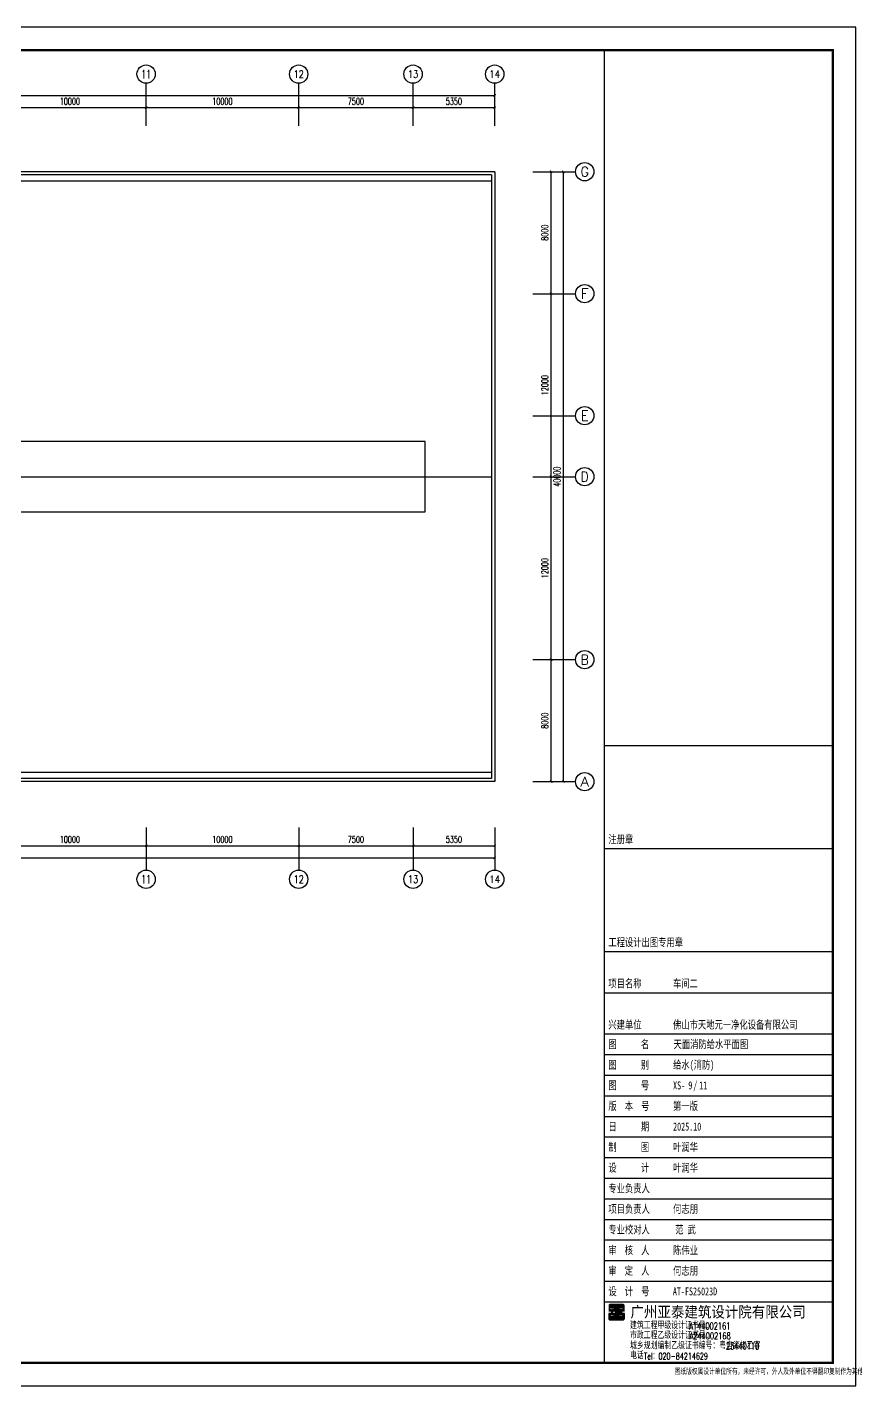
# Model space of a CAD drawing. Extents: x -620248 to 571765, y -684907 to -323071.
# Drawn here: x 517444 to 571765, y -543282 to -454182 of the extents above; entities that cross this region are included whole.
import ezdxf
from ezdxf.enums import TextEntityAlignment as Align

# ---------------------------------------------------------------- set-up
doc = ezdxf.new("R2010")
doc.units = 0
doc.header["$LTSCALE"] = 1000
doc.header["$MEASUREMENT"] = 0
for name, color, linetype in [('4', 4, 'Continuous'), ('9', 9, 'Continuous'), ('AXIS', 3, 'Continuous'), ('AXIS_TEXT', 7, 'Continuous'), ('PUB_TITLE', 4, 'Continuous'), ('TWT_TEXT', 7, 'Continuous'), ('WALL-MOVE', 6, 'Continuous'), ('框', 130, 'Continuous')]:
    doc.layers.add(name, color=color, linetype=linetype)
doc.styles.add('-宋体', font='simsun_0.shx', dxfattribs={"width": 0.8})
doc.styles.add('_TCH_AXIS', font='COMPLEX', dxfattribs={"bigfont": 'GBCBIG'})
doc.styles.add('_TCH_DIM', font='SIMPLEX.shx', dxfattribs={"width": 0.8, "bigfont": 'GBCBIG.shx'})
doc.styles.add('_TCH_DIM_T3', font='SIMPLEX.shx', dxfattribs={"width": 0.564706, "bigfont": 'GBCBIG.shx'})
doc.styles.add('COMPLEX', font='COMPLEX')
doc.styles.add('TBC', font='simhei_0.shx', dxfattribs={"width": 0.9})
doc.styles.add('天正', font='SIMPLEX.shx', dxfattribs={"width": 0.7, "bigfont": 'HZTXT.shx'})
doc.dimstyles.new('_TCH_ARCH&&150', dxfattribs={"dimtxt": 446.25, "dimasz": 150, "dimexe": 375, "dimexo": 450, "dimgap": 189.375, "dimtad": 1, "dimdec": 0, "dimzin": 0, "dimdsep": 46, "dimtxsty": '_TCH_DIM_T3', "dimblk": 'ARCHTICK', "dimcen": 0.09, "dimclrt": 7, "dimazin": 2, "dimtfac": 1, "dimtdec": 0, "dimtix": 1, "dimtmove": 2, "dimatfit": 3, "dimfxl": 1, "dimtolj": 1, "dimtzin": 0, "dimarcsym": 0})

# ---------------------------------------------------------------- blocks, each defined once
blk = doc.blocks.new('_ArchTick')
at = {"color": 0, "linetype": 'ByBlock', "const_width": 0.4}
blk.add_lwpolyline([(-0.5, -0.5), (0.5, 0.5)], dxfattribs=at)
blk = doc.blocks.new('*D410')
at = {"layer": 'AXIS', "color": 0, "lineweight": -2, "transparency": 16777216}
for p, q in [((7700, 3550), (7700, 1625)), ((115700, 3550), (115700, 1625)), ((7700, 2000), (115700, 2000))]:
    blk.add_line(p, q, dxfattribs=at)
at = {"layer": 'Defpoints', "color": 0, "transparency": 16777216}
for p in [(7700, 4000), (115700, 4000), (115700, 2000)]:
    blk.add_point(p, dxfattribs=at)
at = {"layer": 'AXIS', "color": 0, "lineweight": -2, "transparency": 16777216, "xscale": 150, "yscale": 150, "zscale": 150, "rotation": 180}
blk.add_blockref('_ArchTick', (7700, 2000), dxfattribs=at)
at = {"layer": 'AXIS', "color": 0, "lineweight": -2, "transparency": 16777216, "xscale": 150, "yscale": 150, "zscale": 150}
blk.add_blockref('_ArchTick', (115700, 2000), dxfattribs=at)
at = {"layer": 'AXIS', "color": 7, "transparency": 16777216, "insert": (61700, 2412), "char_height": 446.2, "attachment_point": 5, "style": '_TCH_DIM_T3'}
blk.add_mtext('\\A1;108000', dxfattribs=at)
blk = doc.blocks.new('*D420')
at = {"layer": 'AXIS', "color": 0, "lineweight": -2, "transparency": 16777216}
for p, q in [((82850, 3550), (82850, 2425)), ((82850, 2800), (92850, 2800)), ((92850, 3550), (92850, 2425))]:
    blk.add_line(p, q, dxfattribs=at)
at = {"layer": 'Defpoints', "color": 0, "transparency": 16777216}
for p in [(82850, 4000), (92850, 4000), (92850, 2800)]:
    blk.add_point(p, dxfattribs=at)
at = {"layer": 'AXIS', "color": 0, "lineweight": -2, "transparency": 16777216, "xscale": 150, "yscale": 150, "zscale": 150, "rotation": 180}
blk.add_blockref('_ArchTick', (82850, 2800), dxfattribs=at)
at = {"layer": 'AXIS', "color": 0, "lineweight": -2, "transparency": 16777216, "xscale": 150, "yscale": 150, "zscale": 150}
blk.add_blockref('_ArchTick', (92850, 2800), dxfattribs=at)
at = {"layer": 'AXIS', "color": 7, "transparency": 16777216, "insert": (87850, 3212), "char_height": 446.2, "attachment_point": 5, "style": '_TCH_DIM_T3'}
blk.add_mtext('\\A1;10000', dxfattribs=at)
blk = doc.blocks.new('*D421')
at = {"layer": 'AXIS', "color": 0, "lineweight": -2, "transparency": 16777216}
for p, q in [((92850, 3550), (92850, 2425)), ((92850, 2800), (102850, 2800)), ((102850, 3550), (102850, 2425))]:
    blk.add_line(p, q, dxfattribs=at)
at = {"layer": 'Defpoints', "color": 0, "transparency": 16777216}
for p in [(92850, 4000), (102850, 4000), (102850, 2800)]:
    blk.add_point(p, dxfattribs=at)
at = {"layer": 'AXIS', "color": 0, "lineweight": -2, "transparency": 16777216, "xscale": 150, "yscale": 150, "zscale": 150, "rotation": 180}
blk.add_blockref('_ArchTick', (92850, 2800), dxfattribs=at)
at = {"layer": 'AXIS', "color": 0, "lineweight": -2, "transparency": 16777216, "xscale": 150, "yscale": 150, "zscale": 150}
blk.add_blockref('_ArchTick', (102850, 2800), dxfattribs=at)
at = {"layer": 'AXIS', "color": 7, "transparency": 16777216, "insert": (97850, 3212), "char_height": 446.2, "attachment_point": 5, "style": '_TCH_DIM_T3'}
blk.add_mtext('\\A1;10000', dxfattribs=at)
blk = doc.blocks.new('*D422')
at = {"layer": 'AXIS', "color": 0, "lineweight": -2, "transparency": 16777216}
for p, q in [((102850, 3550), (102850, 2425)), ((102850, 2800), (110350, 2800)), ((110350, 3550), (110350, 2425))]:
    blk.add_line(p, q, dxfattribs=at)
at = {"layer": 'Defpoints', "color": 0, "transparency": 16777216}
for p in [(102850, 4000), (110350, 4000), (110350, 2800)]:
    blk.add_point(p, dxfattribs=at)
at = {"layer": 'AXIS', "color": 0, "lineweight": -2, "transparency": 16777216, "xscale": 150, "yscale": 150, "zscale": 150, "rotation": 180}
blk.add_blockref('_ArchTick', (102850, 2800), dxfattribs=at)
at = {"layer": 'AXIS', "color": 0, "lineweight": -2, "transparency": 16777216, "xscale": 150, "yscale": 150, "zscale": 150}
blk.add_blockref('_ArchTick', (110350, 2800), dxfattribs=at)
at = {"layer": 'AXIS', "color": 7, "transparency": 16777216, "insert": (106600, 3212), "char_height": 446.2, "attachment_point": 5, "style": '_TCH_DIM_T3'}
blk.add_mtext('\\A1;7500', dxfattribs=at)
blk = doc.blocks.new('*D423')
at = {"layer": 'AXIS', "color": 0, "lineweight": -2, "transparency": 16777216}
for p, q in [((110350, 3550), (110350, 2425)), ((110350, 2800), (115700, 2800)), ((115700, 3550), (115700, 2425))]:
    blk.add_line(p, q, dxfattribs=at)
at = {"layer": 'Defpoints', "color": 0, "transparency": 16777216}
for p in [(110350, 4000), (115700, 4000), (115700, 2800)]:
    blk.add_point(p, dxfattribs=at)
at = {"layer": 'AXIS', "color": 0, "lineweight": -2, "transparency": 16777216, "xscale": 150, "yscale": 150, "zscale": 150, "rotation": 180}
blk.add_blockref('_ArchTick', (110350, 2800), dxfattribs=at)
at = {"layer": 'AXIS', "color": 0, "lineweight": -2, "transparency": 16777216, "xscale": 150, "yscale": 150, "zscale": 150}
blk.add_blockref('_ArchTick', (115700, 2800), dxfattribs=at)
at = {"layer": 'AXIS', "color": 7, "transparency": 16777216, "insert": (113025, 3212), "char_height": 446.2, "attachment_point": 5, "style": '_TCH_DIM_T3'}
blk.add_mtext('\\A1;5350', dxfattribs=at)
blk = doc.blocks.new('*D424')
at = {"layer": 'AXIS', "color": 0, "lineweight": -2, "transparency": 16777216}
for p, q in [((7700, 50450), (7700, 52375)), ((7700, 52000), (115700, 52000)), ((115700, 50450), (115700, 52375))]:
    blk.add_line(p, q, dxfattribs=at)
at = {"layer": 'Defpoints', "color": 0, "transparency": 16777216}
for p in [(115700, 52000), (7700, 50000), (115700, 50000)]:
    blk.add_point(p, dxfattribs=at)
at = {"layer": 'AXIS', "color": 0, "lineweight": -2, "transparency": 16777216, "xscale": 150, "yscale": 150, "zscale": 150, "rotation": 180}
blk.add_blockref('_ArchTick', (7700, 52000), dxfattribs=at)
at = {"layer": 'AXIS', "color": 0, "lineweight": -2, "transparency": 16777216, "xscale": 150, "yscale": 150, "zscale": 150}
blk.add_blockref('_ArchTick', (115700, 52000), dxfattribs=at)
at = {"layer": 'AXIS', "color": 7, "transparency": 16777216, "insert": (61700, 52412), "char_height": 446.2, "attachment_point": 5, "style": '_TCH_DIM_T3'}
blk.add_mtext('\\A1;108000', dxfattribs=at)
blk = doc.blocks.new('*D434')
at = {"layer": 'AXIS', "color": 0, "lineweight": -2, "transparency": 16777216}
for p, q in [((82850, 50450), (82850, 51575)), ((82850, 51200), (92850, 51200)), ((92850, 50450), (92850, 51575))]:
    blk.add_line(p, q, dxfattribs=at)
at = {"layer": 'Defpoints', "color": 0, "transparency": 16777216}
for p in [(92850, 51200), (82850, 50000), (92850, 50000)]:
    blk.add_point(p, dxfattribs=at)
at = {"layer": 'AXIS', "color": 0, "lineweight": -2, "transparency": 16777216, "xscale": 150, "yscale": 150, "zscale": 150, "rotation": 180}
blk.add_blockref('_ArchTick', (82850, 51200), dxfattribs=at)
at = {"layer": 'AXIS', "color": 0, "lineweight": -2, "transparency": 16777216, "xscale": 150, "yscale": 150, "zscale": 150}
blk.add_blockref('_ArchTick', (92850, 51200), dxfattribs=at)
at = {"layer": 'AXIS', "color": 7, "transparency": 16777216, "insert": (87850, 51612), "char_height": 446.2, "attachment_point": 5, "style": '_TCH_DIM_T3'}
blk.add_mtext('\\A1;10000', dxfattribs=at)
blk = doc.blocks.new('*D435')
at = {"layer": 'AXIS', "color": 0, "lineweight": -2, "transparency": 16777216}
for p, q in [((92850, 50450), (92850, 51575)), ((92850, 51200), (102850, 51200)), ((102850, 50450), (102850, 51575))]:
    blk.add_line(p, q, dxfattribs=at)
at = {"layer": 'Defpoints', "color": 0, "transparency": 16777216}
for p in [(102850, 51200), (92850, 50000), (102850, 50000)]:
    blk.add_point(p, dxfattribs=at)
at = {"layer": 'AXIS', "color": 0, "lineweight": -2, "transparency": 16777216, "xscale": 150, "yscale": 150, "zscale": 150, "rotation": 180}
blk.add_blockref('_ArchTick', (92850, 51200), dxfattribs=at)
at = {"layer": 'AXIS', "color": 0, "lineweight": -2, "transparency": 16777216, "xscale": 150, "yscale": 150, "zscale": 150}
blk.add_blockref('_ArchTick', (102850, 51200), dxfattribs=at)
at = {"layer": 'AXIS', "color": 7, "transparency": 16777216, "insert": (97850, 51612), "char_height": 446.2, "attachment_point": 5, "style": '_TCH_DIM_T3'}
blk.add_mtext('\\A1;10000', dxfattribs=at)
blk = doc.blocks.new('*D436')
at = {"layer": 'AXIS', "color": 0, "lineweight": -2, "transparency": 16777216}
for p, q in [((102850, 50450), (102850, 51575)), ((102850, 51200), (110350, 51200)), ((110350, 50450), (110350, 51575))]:
    blk.add_line(p, q, dxfattribs=at)
at = {"layer": 'Defpoints', "color": 0, "transparency": 16777216}
for p in [(110350, 51200), (102850, 50000), (110350, 50000)]:
    blk.add_point(p, dxfattribs=at)
at = {"layer": 'AXIS', "color": 0, "lineweight": -2, "transparency": 16777216, "xscale": 150, "yscale": 150, "zscale": 150, "rotation": 180}
blk.add_blockref('_ArchTick', (102850, 51200), dxfattribs=at)
at = {"layer": 'AXIS', "color": 0, "lineweight": -2, "transparency": 16777216, "xscale": 150, "yscale": 150, "zscale": 150}
blk.add_blockref('_ArchTick', (110350, 51200), dxfattribs=at)
at = {"layer": 'AXIS', "color": 7, "transparency": 16777216, "insert": (106600, 51612), "char_height": 446.2, "attachment_point": 5, "style": '_TCH_DIM_T3'}
blk.add_mtext('\\A1;7500', dxfattribs=at)
blk = doc.blocks.new('*D437')
at = {"layer": 'AXIS', "color": 0, "lineweight": -2, "transparency": 16777216}
for p, q in [((110350, 50450), (110350, 51575)), ((110350, 51200), (115700, 51200)), ((115700, 50450), (115700, 51575))]:
    blk.add_line(p, q, dxfattribs=at)
at = {"layer": 'Defpoints', "color": 0, "transparency": 16777216}
for p in [(115700, 51200), (110350, 50000), (115700, 50000)]:
    blk.add_point(p, dxfattribs=at)
at = {"layer": 'AXIS', "color": 0, "lineweight": -2, "transparency": 16777216, "xscale": 150, "yscale": 150, "zscale": 150, "rotation": 180}
blk.add_blockref('_ArchTick', (110350, 51200), dxfattribs=at)
at = {"layer": 'AXIS', "color": 0, "lineweight": -2, "transparency": 16777216, "xscale": 150, "yscale": 150, "zscale": 150}
blk.add_blockref('_ArchTick', (115700, 51200), dxfattribs=at)
at = {"layer": 'AXIS', "color": 7, "transparency": 16777216, "insert": (113025, 51612), "char_height": 446.2, "attachment_point": 5, "style": '_TCH_DIM_T3'}
blk.add_mtext('\\A1;5350', dxfattribs=at)
blk = doc.blocks.new('*D444')
at = {"layer": 'AXIS', "color": 0, "lineweight": -2, "transparency": 16777216}
for p, q in [((118650, 47000), (120575, 47000)), ((120200, 7000), (120200, 47000)), ((118650, 7000), (120575, 7000))]:
    blk.add_line(p, q, dxfattribs=at)
at = {"layer": 'Defpoints', "color": 0, "transparency": 16777216}
for p in [(118200, 47000), (120200, 47000), (118200, 7000)]:
    blk.add_point(p, dxfattribs=at)
at = {"layer": 'AXIS', "color": 0, "lineweight": -2, "transparency": 16777216, "xscale": 150, "yscale": 150, "zscale": 150}
for p, rotation in [((120200, 47000), 90), ((120200, 7000), 270)]:
    blk.add_blockref('_ArchTick', p, dxfattribs=dict(at, rotation=rotation))
at = {"layer": 'AXIS', "color": 7, "transparency": 16777216, "insert": (119787, 27000), "char_height": 446.2, "attachment_point": 5, "rotation": 90, "style": '_TCH_DIM_T3'}
blk.add_mtext('\\A1;40000', dxfattribs=at)
blk = doc.blocks.new('*D445')
at = {"layer": 'AXIS', "color": 0, "lineweight": -2, "transparency": 16777216}
for p, q in [((118650, 15000), (119775, 15000)), ((119400, 7000), (119400, 15000)), ((118650, 7000), (119775, 7000))]:
    blk.add_line(p, q, dxfattribs=at)
at = {"layer": 'Defpoints', "color": 0, "transparency": 16777216}
for p in [(118200, 15000), (119400, 15000), (118200, 7000)]:
    blk.add_point(p, dxfattribs=at)
at = {"layer": 'AXIS', "color": 0, "lineweight": -2, "transparency": 16777216, "xscale": 150, "yscale": 150, "zscale": 150}
for p, rotation in [((119400, 15000), 90), ((119400, 7000), 270)]:
    blk.add_blockref('_ArchTick', p, dxfattribs=dict(at, rotation=rotation))
at = {"layer": 'AXIS', "color": 7, "transparency": 16777216, "insert": (118987, 11000), "char_height": 446.2, "attachment_point": 5, "rotation": 90, "style": '_TCH_DIM_T3'}
blk.add_mtext('\\A1;8000', dxfattribs=at)
blk = doc.blocks.new('*D446')
at = {"layer": 'AXIS', "color": 0, "lineweight": -2, "transparency": 16777216}
for p, q in [((118650, 27000), (119775, 27000)), ((119400, 15000), (119400, 27000)), ((118650, 15000), (119775, 15000))]:
    blk.add_line(p, q, dxfattribs=at)
at = {"layer": 'Defpoints', "color": 0, "transparency": 16777216}
for p in [(118200, 27000), (119400, 27000), (118200, 15000)]:
    blk.add_point(p, dxfattribs=at)
at = {"layer": 'AXIS', "color": 0, "lineweight": -2, "transparency": 16777216, "xscale": 150, "yscale": 150, "zscale": 150}
for p, rotation in [((119400, 27000), 90), ((119400, 15000), 270)]:
    blk.add_blockref('_ArchTick', p, dxfattribs=dict(at, rotation=rotation))
at = {"layer": 'AXIS', "color": 7, "transparency": 16777216, "insert": (118987, 21000), "char_height": 446.2, "attachment_point": 5, "rotation": 90, "style": '_TCH_DIM_T3'}
blk.add_mtext('\\A1;12000', dxfattribs=at)
blk = doc.blocks.new('*D447')
at = {"layer": 'AXIS', "color": 0, "lineweight": -2, "transparency": 16777216}
for p, q in [((118650, 39000), (119775, 39000)), ((119400, 27000), (119400, 39000)), ((118650, 27000), (119775, 27000))]:
    blk.add_line(p, q, dxfattribs=at)
at = {"layer": 'Defpoints', "color": 0, "transparency": 16777216}
for p in [(118200, 39000), (119400, 39000), (118200, 27000)]:
    blk.add_point(p, dxfattribs=at)
at = {"layer": 'AXIS', "color": 0, "lineweight": -2, "transparency": 16777216, "xscale": 150, "yscale": 150, "zscale": 150}
for p, rotation in [((119400, 39000), 90), ((119400, 27000), 270)]:
    blk.add_blockref('_ArchTick', p, dxfattribs=dict(at, rotation=rotation))
at = {"layer": 'AXIS', "color": 7, "transparency": 16777216, "insert": (118987, 33000), "char_height": 446.2, "attachment_point": 5, "rotation": 90, "style": '_TCH_DIM_T3'}
blk.add_mtext('\\A1;12000', dxfattribs=at)
blk = doc.blocks.new('*D448')
at = {"layer": 'AXIS', "color": 0, "lineweight": -2, "transparency": 16777216}
for p, q in [((118650, 47000), (119775, 47000)), ((119400, 39000), (119400, 47000)), ((118650, 39000), (119775, 39000))]:
    blk.add_line(p, q, dxfattribs=at)
at = {"layer": 'Defpoints', "color": 0, "transparency": 16777216}
for p in [(118200, 47000), (119400, 47000), (118200, 39000)]:
    blk.add_point(p, dxfattribs=at)
at = {"layer": 'AXIS', "color": 0, "lineweight": -2, "transparency": 16777216, "xscale": 150, "yscale": 150, "zscale": 150}
for p, rotation in [((119400, 47000), 90), ((119400, 39000), 270)]:
    blk.add_blockref('_ArchTick', p, dxfattribs=dict(at, rotation=rotation))
at = {"layer": 'AXIS', "color": 7, "transparency": 16777216, "insert": (118987, 43000), "char_height": 446.2, "attachment_point": 5, "rotation": 90, "style": '_TCH_DIM_T3'}
blk.add_mtext('\\A1;8000', dxfattribs=at)
blk = doc.blocks.new('_AXISO')
blk.add_circle((0, 0), 0.5)
at = {"layer": 'AXIS_TEXT', "style": 'COMPLEX', "width": 1.041667}
blk.add_attdef('A', text='', height=0.56, dxfattribs=at).set_placement((-0.25, -0.28), (0.25, -0.28), align=Align.FIT)
blk = doc.blocks.new('A$C54597E38')
at = {"layer": '9'}
h = blk.add_hatch(dxfattribs=at)
h.set_pattern_fill('ANSI31', color=256, scale=70.630202, angle=135, style=0)
h.set_pattern_definition([(180, (-153496.256, -56662.455), (-2e-15, -8.82877527), [])])
edge = h.paths.add_edge_path()
edge.add_line((99, 458), (99, 400))
edge.add_line((99, 400), (0, 400))
edge.add_line((0, 400), (0, 620))
edge.add_arc((64, 620), 63.6, 90, 180, ccw=False)
edge.add_line((64, 683), (622, 683))
edge.add_arc((622, 620), 63.6, 0, 90, ccw=False)
edge.add_line((685, 620), (685, 396))
edge.add_line((685, 396), (594, 396))
edge.add_line((594, 396), (594, 463))
edge.add_line((594, 463), (614, 463))
edge.add_line((614, 463), (624, 463))
edge.add_line((624, 463), (624, 613))
edge.add_line((624, 613), (68, 613))
edge.add_line((68, 613), (68, 458))
edge.add_line((68, 458), (99, 458))
h.paths.add_polyline_path([(369, 293), (369, 582), (586, 582), (586, 519), (436, 519), (436, 458), (557, 458), (557, 225), (431, 225), (431, 166), (588, 166), (588, 112), (370, 112), (370, 226), (321, 226), (321, 112), (103, 112), (103, 166), (260, 166), (260, 225), (133, 225), (133, 458), (255, 458), (255, 519), (104, 519), (104, 582), (321, 582), (321, 293)])
h.paths.add_polyline_path([(196, 399), (265, 399), (265, 289), (196, 289)], flags=16)
h.paths.add_polyline_path([(494, 399), (425, 399), (425, 289), (494, 289)], flags=16)
edge = h.paths.add_edge_path()
edge.add_line((99, 225), (99, 283))
edge.add_line((99, 283), (0, 283))
edge.add_line((0, 283), (0, 64))
edge.add_arc((64, 64), 63.6, 180, 270)
edge.add_line((64, 0), (622, 0))
edge.add_arc((622, 64), 63.6, 270, 360)
edge.add_line((685, 64), (685, 287))
edge.add_line((685, 287), (594, 287))
edge.add_line((594, 287), (594, 220))
edge.add_line((594, 220), (614, 220))
edge.add_line((614, 220), (624, 220))
edge.add_line((624, 220), (624, 71))
edge.add_line((624, 71), (68, 71))
edge.add_line((68, 71), (68, 225))
edge.add_line((68, 225), (99, 225))
blk.add_lwpolyline([(99, 225), (99, 283), (0, 283), (0, 64, 0.414214), (64, 0), (622, 0, 0.414214), (685, 64), (685, 287), (594, 287), (594, 220), (614, 220), (624, 220), (624, 71), (68, 71), (68, 225)], format="xyb", close=True, dxfattribs=at)
blk.add_lwpolyline([(369, 293), (369, 293), (369, 582), (586, 582), (586, 519), (436, 519), (436, 458), (557, 458), (557, 225), (431, 225), (431, 166), (588, 166), (588, 112), (370, 112), (370, 226), (321, 226), (321, 112), (103, 112), (103, 166), (260, 166), (260, 225), (133, 225), (133, 458), (255, 458), (255, 519), (104, 519), (104, 582), (321, 582), (321, 293), (369, 293)], dxfattribs=at)
blk.add_lwpolyline([(494, 399), (425, 399), (425, 289), (494, 289)], close=True, dxfattribs=at)
blk = doc.blocks.new('标框')
at = {"layer": '4'}
for p, q in [((-105112, 98008), (-105112, 71592)), ((-95112, 98008), (-95112, 71592))]:
    blk.add_line(p, q, dxfattribs=at)
at = {"layer": '框'}
for p, q in [((-105112, 111592), (-105112, 71592)), ((-95112, 111592), (-95112, 71592)), ((-105112, 98584), (-95112, 98584)), ((-105112, 94081), (-95112, 94081)), ((-105112, 89578), (-95112, 89578)), ((-105112, 87777), (-95112, 87777)), ((-105112, 85976), (-95112, 85976)), ((-105112, 85075), (-95112, 85075)), ((-105112, 84174), (-95112, 84174)), ((-105112, 83274), (-95112, 83274)), ((-105112, 82373), (-95112, 82373)), ((-105112, 81473), (-95112, 81473)), ((-105112, 80572), (-95112, 80572)), ((-105112, 79671), (-95112, 79671)), ((-105112, 78771), (-95112, 78771)), ((-105112, 77870), (-95112, 77870)), ((-105112, 76970), (-95112, 76970)), ((-105112, 76069), (-95112, 76069)), ((-105112, 75168), (-95112, 75168)), ((-105112, 74268), (-95112, 74268))]:
    blk.add_line(p, q, dxfattribs=at)
at = {"layer": '4'}
blk.add_blockref('A$C54597E38', (-104913, 73473), dxfattribs=at)
at = {"layer": 'TWT_TEXT', "style": 'TBC', "width": 0.9}
blk.add_text('广州亚泰建筑设计院有限公司', height=480, dxfattribs=at).set_placement((-103962, 73582))
at = {"layer": 'TWT_TEXT', "style": '_TCH_DIM'}
for s, height, p in [('建筑工程甲级设计证书号：', 300, (-103979, 73080)), ('城乡规划编制乙级证书编号：粤自资规乙字', 300, (-103979, 72198)), ('市政工程乙级设计证书号：', 300, (-103979, 72647)), ('电话', 300, (-103979, 71765)), ('图纸版权属设计单位所有，未经许可，外人及外单位不得翻印复制作为其他工程之用', 249.73, (-102027, 71082))]:
    blk.add_text(s, height=height, rotation=359.99972, dxfattribs=at).set_placement(p)
at = {"layer": 'TWT_TEXT', "style": '天正', "width": 0.67}
for s, height, p in [('A144002161', 300, (-101392, 73058)), ('A244002168', 300, (-101382, 72625)), ('23440110', 300, (-99787, 72179)), ('Tel：020-84214629', 290, (-103368, 71744))]:
    blk.add_text(s, height=height, rotation=359.99972, dxfattribs=at).set_placement(p)
at = {"layer": '框', "style": '-宋体', "width": 0.74}
for s, p in [('注册章', (-104927, 94312)), ('工程设计出图专用章', (-104926, 89809)), ('项目名称', (-104926, 88008)), ('车间二', (-102099, 88008)), ('兴建单位', (-104926, 86207)), ('佛山市天地元一净化设备有限公司', (-102100, 86207)), ('图      名', (-104926, 85353)), ('图      别', (-104926, 84452)), ('图      号', (-104926, 83552)), ('版  本  号', (-104927, 82651)), ('第一版', (-102100, 82651)), ('日      期', (-104926, 81751)), ('2025.10', (-102099, 81751)), ('制      图', (-104926, 80850)), ('设      计', (-104926, 79950)), ('专业负责人', (-104926, 79049)), ('项目负责人', (-104926, 78148)), ('专业校对人', (-104926, 77248)), ('审  核  人', (-104926, 76347)), ('审  定  人', (-104926, 75447)), ('设  计  号', (-104926, 74546)), ('AT-FS25023D', (-102108, 74546))]:
    blk.add_text(s, height=350, dxfattribs=at).set_placement(p)
for s, p in [('叶润华', (-101553, 80850)), ('叶润华', (-101553, 79950)), ('何志朋', (-101553, 78148)), ('范 武', (-101553, 77248)), ('陈伟业', (-101553, 76347)), ('何志朋', (-101553, 75447))]:
    blk.add_text(s, height=350, dxfattribs=at).set_placement(p, align=Align.CENTER)
blk = doc.blocks.new('消防框')
at = {"layer": '4'}
blk.add_line((-66927, 44194), (-66927, 17778), dxfattribs=at)
at = {"layer": '框'}
for p, q in [((-76927, 57778), (-76927, 17778)), ((-66927, 57778), (-66927, 17778)), ((-76927, 44194), (-76927, 17778))]:
    blk.add_line(p, q, dxfattribs=at)
at = {"layer": '4'}
blk.add_blockref('标框', (28185, -53814), dxfattribs=at)
at = {"layer": '框', "style": '-宋体', "width": 0.74}
for s, p in [('给水(消防)', (-73914, 30638)), ('XS-  /', (-73914, 29737)), ('11', (-72770, 29737))]:
    blk.add_text(s, height=350, dxfattribs=at).set_placement(p)
blk = doc.blocks.new('A$C17A127C5')
at = {"layer": '4'}
blk.add_lwpolyline([(31900, 29300), (31900, 24700), (111150, 24700), (111150, 29300)], close=True, dxfattribs=at)
at = {"layer": '4', "ltscale": 3}
blk.add_lwpolyline([(31900, 27000), (111150, 27000)], dxfattribs=at)
at = {"layer": '9'}
for p, q in [((62850, 46400), (115500, 46400)), ((115500, 7600), (62850, 7600))]:
    blk.add_line(p, q, dxfattribs=at)
blk.add_lwpolyline([(31900, 29300), (31900, 24700), (111150, 24700), (111150, 29300)], close=True, dxfattribs=at)
at = {"layer": '9', "ltscale": 3}
blk.add_lwpolyline([(111150, 27000), (115500, 27000)], dxfattribs=at)
at = {"layer": 'AXIS'}
for p, q in [((92850, 50000), (92850, 52800)), ((102850, 50000), (102850, 52800)), ((110350, 50000), (110350, 52800)), ((115700, 50000), (115700, 52800)), ((118200, 47000), (121000, 47000)), ((118200, 39000), (121000, 39000)), ((118200, 31000), (121000, 31000)), ((118200, 27000), (121000, 27000)), ((118200, 15000), (121000, 15000)), ((118200, 7000), (121000, 7000)), ((92850, 4000), (92850, 1200)), ((102850, 4000), (102850, 1200)), ((110350, 4000), (110350, 1200)), ((115700, 4000), (115700, 1200))]:
    blk.add_line(p, q, dxfattribs=at)
at = {"layer": 'WALL-MOVE'}
for p, q in [((115700, 47000), (22700, 47000)), ((115500, 46800), (22700, 46800)), ((115500, 46800), (115500, 7200)), ((115700, 47000), (115700, 7000)), ((115500, 7200), (22800, 7200)), ((115700, 7000), (22800, 7000))]:
    blk.add_line(p, q, dxfattribs=at)
at = {"layer": 'AXIS'}
ref = blk.add_blockref('_AXISO', (92850, 53400), dxfattribs=dict(at, xscale=1200, yscale=1200, zscale=1200))
ref.add_attrib('A', '11', dxfattribs={"layer": 'AXIS_TEXT', "height": 553.14, "style": '_TCH_AXIS'}).set_placement((92533.9, 53123.4), (93166.1, 53123.4), align=Align.FIT)
ref = blk.add_blockref('_AXISO', (102850, 53400), dxfattribs=dict(at, xscale=1200, yscale=1200, zscale=1200))
ref.add_attrib('A', '12', dxfattribs={"layer": 'AXIS_TEXT', "height": 492.67, "style": '_TCH_AXIS'}).set_placement((102509.8, 53153.7), (103190.2, 53153.7), align=Align.FIT)
ref = blk.add_blockref('_AXISO', (110350, 53400), dxfattribs=dict(at, xscale=1200, yscale=1200, zscale=1200))
ref.add_attrib('A', '13', dxfattribs={"layer": 'AXIS_TEXT', "height": 492.67, "style": '_TCH_AXIS'}).set_placement((110009.8, 53153.7), (110690.2, 53153.7), align=Align.FIT)
ref = blk.add_blockref('_AXISO', (115700, 53400), dxfattribs=dict(at, xscale=1200, yscale=1200, zscale=1200))
ref.add_attrib('A', '14', dxfattribs={"layer": 'AXIS_TEXT', "height": 471.11, "style": '_TCH_AXIS'}).set_placement((115352.3, 53164.4), (116047.7, 53164.4), align=Align.FIT)
ref = blk.add_blockref('_AXISO', (121600, 47000), dxfattribs=dict(at, xscale=1200, yscale=1200, zscale=1200))
ref.add_attrib('A', 'G', dxfattribs={"layer": 'AXIS_TEXT', "height": 637.8, "style": '_TCH_AXIS'}).set_placement((121326.7, 46681.1), (121873.3, 46681.1), align=Align.FIT)
ref = blk.add_blockref('_AXISO', (121600, 39000), dxfattribs=dict(at, xscale=1200, yscale=1200, zscale=1200))
ref.add_attrib('A', 'F', dxfattribs={"layer": 'AXIS_TEXT', "height": 668.2, "style": '_TCH_AXIS'}).set_placement((121345.5, 38665.9), (121854.5, 38665.9), align=Align.FIT)
ref = blk.add_blockref('_AXISO', (121600, 31000), dxfattribs=dict(at, xscale=1200, yscale=1200, zscale=1200))
ref.add_attrib('A', 'E', dxfattribs={"layer": 'AXIS_TEXT', "height": 668.2, "style": '_TCH_AXIS'}).set_placement((121345.5, 30665.9), (121854.5, 30665.9), align=Align.FIT)
ref = blk.add_blockref('_AXISO', (121600, 27000), dxfattribs=dict(at, xscale=1200, yscale=1200, zscale=1200))
ref.add_attrib('A', 'D', dxfattribs={"layer": 'AXIS_TEXT', "height": 652.9, "style": '_TCH_AXIS'}).set_placement((121335.7, 26673.6), (121864.3, 26673.6), align=Align.FIT)
ref = blk.add_blockref('_AXISO', (121600, 15000), dxfattribs=dict(at, xscale=1200, yscale=1200, zscale=1200))
ref.add_attrib('A', 'B', dxfattribs={"layer": 'AXIS_TEXT', "height": 652.9, "style": '_TCH_AXIS'}).set_placement((121335.7, 14673.6), (121864.3, 14673.6), align=Align.FIT)
ref = blk.add_blockref('_AXISO', (121600, 7000), dxfattribs=dict(at, xscale=1200, yscale=1200, zscale=1200))
ref.add_attrib('A', 'A', dxfattribs={"layer": 'AXIS_TEXT', "height": 637.8, "style": '_TCH_AXIS'}).set_placement((121326.7, 6681.1), (121873.3, 6681.1), align=Align.FIT)
ref = blk.add_blockref('_AXISO', (92850, 600), dxfattribs=dict(at, xscale=1200, yscale=1200, zscale=1200))
ref.add_attrib('A', '11', dxfattribs={"layer": 'AXIS_TEXT', "height": 553.14, "style": '_TCH_AXIS'}).set_placement((92533.9, 323.4), (93166.1, 323.4), align=Align.FIT)
ref = blk.add_blockref('_AXISO', (102850, 600), dxfattribs=dict(at, xscale=1200, yscale=1200, zscale=1200))
ref.add_attrib('A', '12', dxfattribs={"layer": 'AXIS_TEXT', "height": 492.67, "style": '_TCH_AXIS'}).set_placement((102509.8, 353.7), (103190.2, 353.7), align=Align.FIT)
ref = blk.add_blockref('_AXISO', (110350, 600), dxfattribs=dict(at, xscale=1200, yscale=1200, zscale=1200))
ref.add_attrib('A', '13', dxfattribs={"layer": 'AXIS_TEXT', "height": 492.67, "style": '_TCH_AXIS'}).set_placement((110009.8, 353.7), (110690.2, 353.7), align=Align.FIT)
ref = blk.add_blockref('_AXISO', (115700, 600), dxfattribs=dict(at, xscale=1200, yscale=1200, zscale=1200))
ref.add_attrib('A', '14', dxfattribs={"layer": 'AXIS_TEXT', "height": 471.11, "style": '_TCH_AXIS'}).set_placement((115352.3, 364.4), (116047.7, 364.4), align=Align.FIT)
for p1, p2, distance, picture, middle in [((7700, 50000), (115700, 50000), 2000, '*D424', (61700, 52412.5)), ((82850, 50000), (92850, 50000), 1200, '*D434', (87850, 51612.5)), ((92850, 50000), (102850, 50000), 1200, '*D435', (97850, 51612.5)), ((102850, 50000), (110350, 50000), 1200, '*D436', (106600, 51612.5)), ((110350, 50000), (115700, 50000), 1200, '*D437', (113025, 51612.5)), ((118200, 7000), (118200, 47000), -2000, '*D444', (119787.5, 27000)), ((118200, 39000), (118200, 47000), -1200, '*D448', (118987.5, 43000)), ((118200, 27000), (118200, 39000), -1200, '*D447', (118987.5, 33000)), ((118200, 15000), (118200, 27000), -1200, '*D446', (118987.5, 21000)), ((118200, 7000), (118200, 15000), -1200, '*D445', (118987.5, 11000)), ((7700, 4000), (115700, 4000), -2000, '*D410', (61700, 2412.5)), ((82850, 4000), (92850, 4000), -1200, '*D420', (87850, 3212.5)), ((92850, 4000), (102850, 4000), -1200, '*D421', (97850, 3212.5)), ((102850, 4000), (110350, 4000), -1200, '*D422', (106600, 3212.5)), ((110350, 4000), (115700, 4000), -1200, '*D423', (113025, 3212.5))]:
    dim = blk.add_aligned_dim(p1=p1, p2=p2, distance=distance, dimstyle='_TCH_ARCH&&150', dxfattribs=at)
    dim.commit()
    dim.dimension.update_dxf_attribs({"geometry": picture, "text_midpoint": middle})

msp = doc.modelspace()

# ---------------------------------------------------------------- linework, layer by layer
at = {"layer": '4'}
msp.add_line((555264.8, -455682.2), (555264.8, -541782.2), dxfattribs=at)
at = {"layer": 'PUB_TITLE'}
msp.add_lwpolyline([(414114.8, -543282.2), (571764.8, -543282.2), (571764.8, -454182.2), (414114.8, -454182.2)], close=True, dxfattribs=at)
at = {"layer": 'PUB_TITLE', "const_width": 150}
msp.add_lwpolyline([(417864.8, -541782.2), (570264.8, -541782.2), (570264.8, -455682.2), (417864.8, -455682.2)], close=True, dxfattribs=at)

# ---------------------------------------------------------------- block references
at = {"layer": '4', "xscale": 1.5, "yscale": 1.5, "zscale": 1.5}
msp.add_blockref('消防框', (670655.5, -568449.2), dxfattribs=at)
at = {"layer": '9'}
msp.add_blockref('A$C17A127C5', (432392.2, -510660.7), dxfattribs=at)

# ---------------------------------------------------------------- texts
at = {"layer": 'PUB_TITLE', "color": 4, "style": '-宋体', "width": 0.74}
msp.add_text('天面消防给水平面图', height=525, dxfattribs=at).set_placement((559814.8, -521141.2))
msp.add_text('9', height=525, dxfattribs=at).set_placement((560917.6, -523840.4), align=Align.CENTER)

doc.saveas('drawing.dxf')
